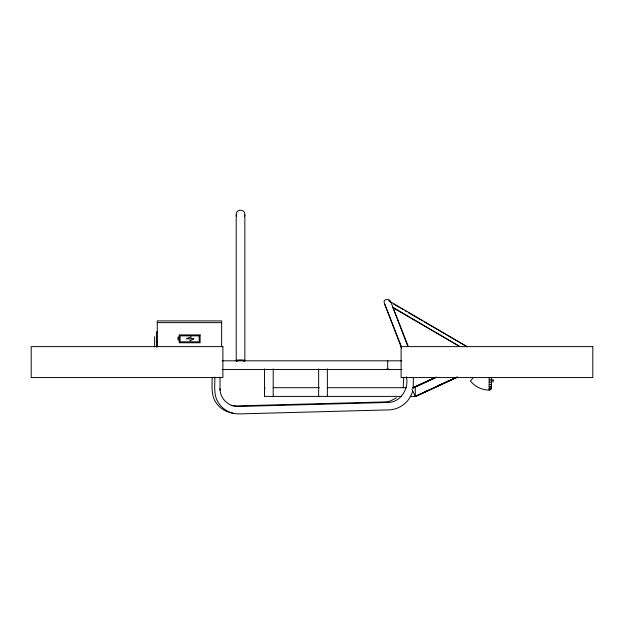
<?xml version="1.0" encoding="UTF-8"?>
<svg xmlns="http://www.w3.org/2000/svg" width="624" height="624" viewBox="0 0 624 624"><rect width="100%" height="100%" fill="white"/><g stroke="black" fill="none" stroke-linecap="round" stroke-linejoin="round"><path stroke-width="0.94" d="M492.944 382.153L492.944 379.634L492.983 380.89M413.197 388.12L413.4 377.255M388.83 369.073L388.666 369.533M388.058 369.073L387.886 369.533M403.174 387.839L403.814 377.192M244.553 216.099L244.85 214.999M412.565 391.256C409.82 401.755 399.75 409.656 388.908 409.89L239.421 413.899C231.169 413.86 222.479 411.013 217.253 404.329C210.811 396.755 212.098 386.225 212.152 377.068M387.707 360.82L387.707 369.533M415.873 395.834L415.319 396.404L457.704 377.029M472.805 378.23L470.387 380.89C474.809 386.623 481.939 390.101 489.169 390.086A2.176 2.161 0 0 0 491.408 388.253L491.408 378.167A2.176 0.803 0 0 0 489.169 377.489L489.169 390.086M396.529 397.808L390.008 401.154L385.094 401.918L235.989 405.92L231.114 405.421M491.353 382.013L489.169 382.247M412.526 388.081L436.34 377.044M414.094 387.676L430.849 379.907M432.611 379.096L435.263 377.863M412.051 389.376L415.288 396.404L456.737 377.192M457.423 377.192L415.974 396.404L410.085 396.404M413.111 387.52L435.193 377.426M413.439 387.683L434.632 377.996M424.702 391.794L428.236 390.179M437.954 385.741L445.895 382.106M447.665 381.295L456.495 377.263M157.271 322.647L221.653 322.647M157.271 331.789L156.679 331.789L156.679 346.967M156.679 342.131L157.271 342.131M222.136 360.82L401.934 360.82M222.136 369.533L401.934 369.533M413.033 387.512L414.929 387.512M265.2 387.691L264.514 387.691L264.514 396.404L401.762 396.404M273.203 387.691L319.363 387.691M327.366 387.691L406.598 387.691M412.3 387.691L415.288 387.691L415.288 396.404M489.169 379.837L491.408 380.047M233.111 413.244C226.925 411.746 221.38 407.776 218.111 402.293C213.392 394.766 215.069 385.499 214.804 377.138M389.906 301.907L391.583 302.882M393.268 303.865L399.142 307.273M400.819 308.256L403.338 309.715M405.015 310.69L406.7 311.672M408.377 312.647L422.643 320.939M424.328 321.914L467.142 346.804M393.089 307.811L459.381 346.351M388.697 300.721L467.259 346.749M392.675 307.133L459.506 346.289M386.864 369.533L386.693 369.073M384.54 303.202C381.755 298.896 390.718 298.015 390.796 302.336M391.466 303.631L408.314 346.523M384.618 303.833L401.591 347.069M392.964 307.593L407.566 345.743M384.735 304.192L401.528 348.059M236.215 214.984L236.504 216.083M220.03 388.635C219.796 398.596 228.758 406.988 238.641 406.474L387.738 402.472C400.725 402.519 409.016 388.791 406.458 376.787M327.366 368.846L327.366 396.404M318.653 368.846L318.653 396.404M273.203 368.846L273.203 396.404M264.49 368.846L264.49 396.404M244.85 360.898L244.858 213.86C244.436 208.97 236.644 208.954 236.215 213.845L236.215 360.89M221.653 346.507L221.653 320.908L157.271 320.908L157.271 346.967M220.03 377.06L220.03 390.109M154.627 336.64L154.627 346.819M244.561 360.61A4.306 0.562 0 0 1 244.561 361.039M236.613 361.039A4.306 0.562 0 0 1 237.19 360.477M237.97 360.929A4.306 0.562 0 0 1 237.416 360.103A4.306 0.562 0 0 1 243.773 360.11A4.306 0.562 0 0 1 243.181 360.929M491.353 387.925A2.176 1.997 0 0 1 490.838 388.768M490.433 389.072A2.176 1.997 0 0 1 490.199 389.189M491.408 387.777A2.176 2.028 0 0 1 489.169 389.501M491.408 386.841A2.176 1.747 0 0 1 489.169 388.323M491.408 385.499A2.176 1.357 0 0 1 489.169 386.646M491.408 383.838A2.176 0.866 0 0 1 489.169 384.571M193.791 338.77L190.063 340.954L190.063 338.77L186.233 338.77L191.061 336.851L191.061 338.77L193.791 338.77M200.109 334.916L179.197 334.916L179.197 337.061L177.973 337.061L177.973 339.846L179.197 339.846L179.197 342.763L200.109 342.763L200.109 334.916M199.181 335.852L180.125 335.852L180.125 337.99L178.901 337.99L178.901 338.918L180.125 338.918L180.125 341.835L199.181 341.835L199.181 335.852M222.901 346.609L31.2 346.609L31.2 377.567L222.901 377.567L222.901 346.609M592.8 346.609L401.099 346.609L401.099 377.567L592.8 377.567L592.8 346.609"/></g></svg>
